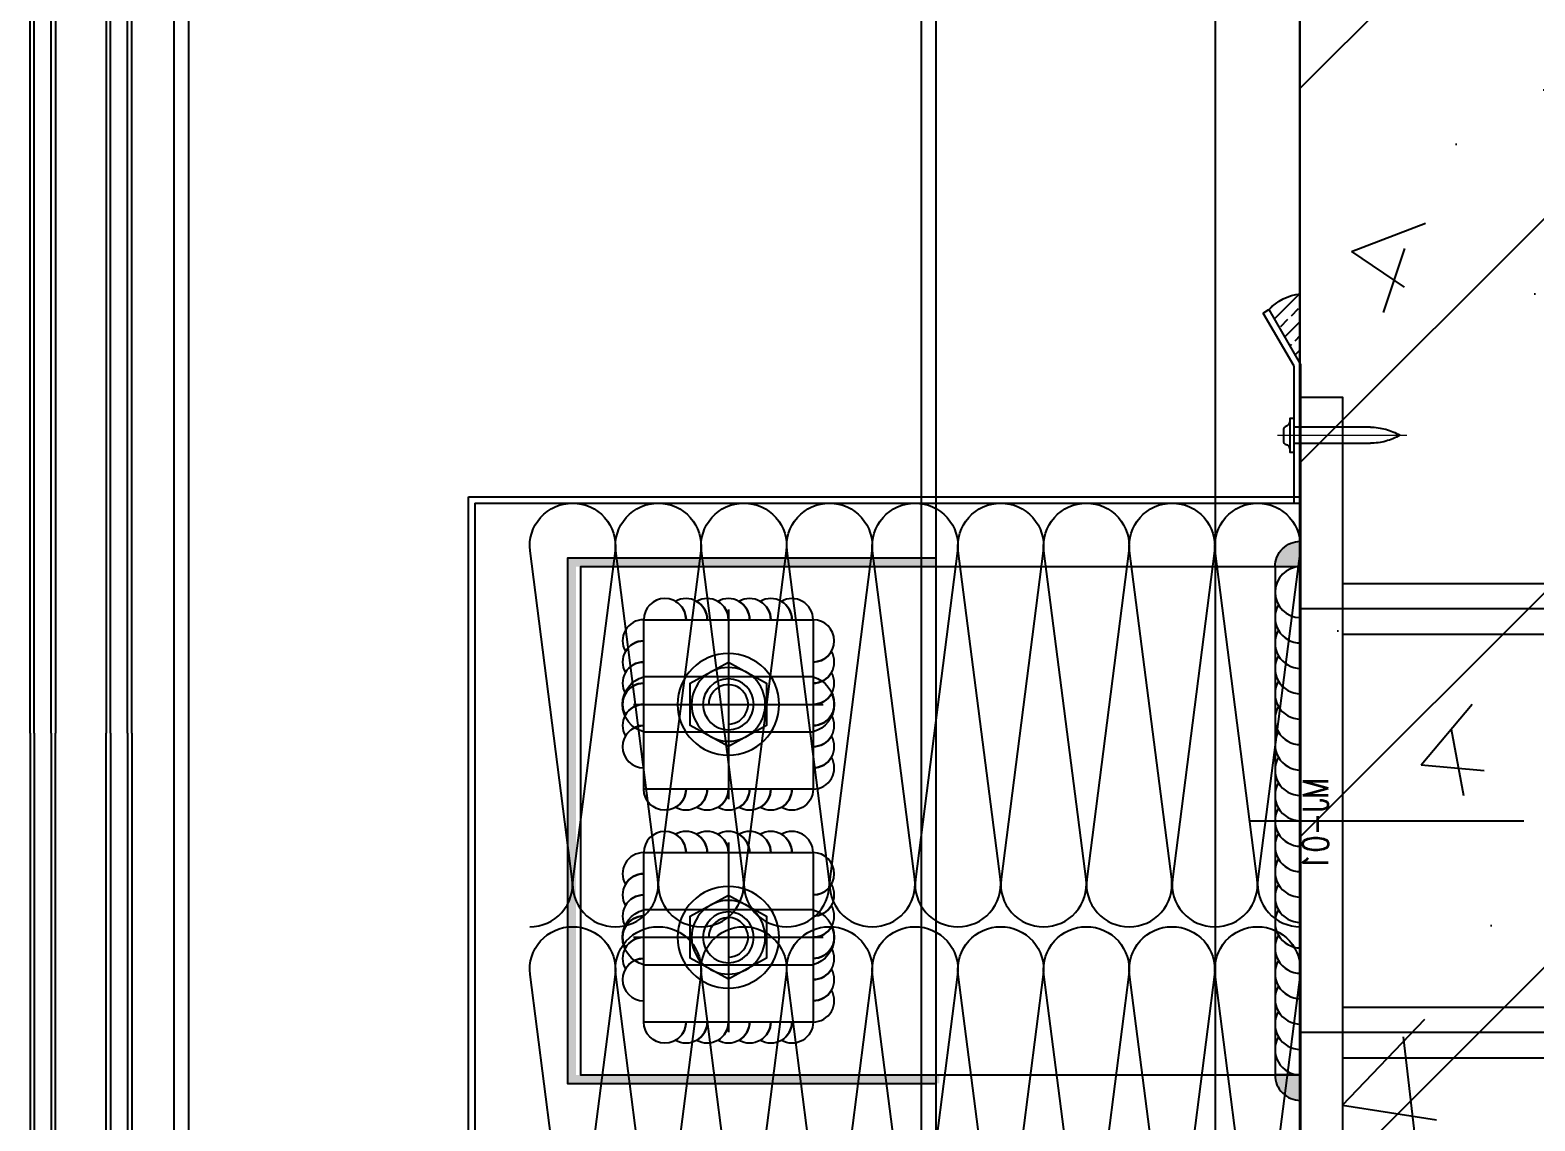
# Model space of a CAD drawing. Extents: x 6843040 to 15500510, y -6507076 to -4940511.
# Drawn here: x 7663922.2 to 7664277.5, y -6159490.4 to -6159232.9 of the extents above; entities that cross this region are included whole.
import ezdxf
from ezdxf.enums import TextEntityAlignment as Align

# ---------------------------------------------------------------- set-up
doc = ezdxf.new("R2010")
doc.units = 0
doc.header["$LTSCALE"] = 1000
doc.header["$MEASUREMENT"] = 0
for name, pattern in [('ACAD_ISO04W100', [30.5, 24, -3, 0.5, -3]), ('CENTER', [50.8, 31.75, -6.35, 6.35, -6.35]), ('DOTE', [2.42, 2, -0.2, 0.02, -0.2]), ('HIDDEN', [0.375, 0.25, -0.125])]:
    doc.linetypes.add(name, pattern=pattern)
for name, color, linetype in [('1', 1, 'Continuous'), ('DOTE', 8, 'DOTE'), ('E_LINE_1', 1, 'Continuous'), ('GC', 3, 'Continuous'), ('LT-dim 1', 3, 'Continuous'), ('LT-dim 2', 253, 'Continuous'), ('LT-dim 4', 253, 'Continuous'), ('LT-dim 5', 3, 'Continuous'), ('LT-dim 50', 253, 'Continuous'), ('LT-Fill-玻璃1', 14, 'Continuous'), ('LT-中线', 6, 'Continuous'), ('LT-文字标注', 7, 'Continuous'), ('LT-焊缝', 1, 'Continuous'), ('LT-玻璃', 4, 'Continuous'), ('LT-铝板', 31, 'Continuous'), ('PUB_HATCH', 8, 'Continuous'), ('Q02中线', 3, 'Continuous'), ('Q03轴线', 1, 'ACAD_ISO04W100'), ('Q08虚线', 75, 'HIDDEN'), ('Q09辅材', 31, 'Continuous'), ('WELDING', 1, 'Continuous'), ('实体', 7, 'Continuous'), ('批荡层', 213, 'Continuous'), ('紧固件', 40, 'Continuous'), ('钢立柱规格布置', 2, 'Continuous')]:
    doc.layers.add(name, color=color, linetype=linetype)
doc.styles.add('LT-文字标注', font='romans.shx', dxfattribs={"width": 0.8, "bigfont": 'gbhzfs.shx'})

# ---------------------------------------------------------------- blocks, each defined once
blk = doc.blocks.new('LT-BLK-20220127160324', base_point=(-28533.23, -2765.2))
at = {"color": 1, "linetype": 'ACAD_ISO04W100', "ltscale": 0.4}
for p, q in [((-28777.8, -2715.17), (-28533.23, -2715.17)), ((-28521.34, -2765.2), (-28586.02, -2765.2)), ((-28777.8, -2815.2), (-28533.23, -2815.2))]:
    blk.add_line(p, q, dxfattribs=at)
at = {"layer": 'GC', "color": 3}
blk.add_lwpolyline([(-28543.23, -2865.2), (-28543.23, -2665.2), (-28533.23, -2665.2), (-28533.23, -2865.2)], close=True, dxfattribs=at)
for points in [[(-28543.23, -2709.17), (-28768.23, -2709.17)], [(-28768.23, -2709.17), (-28768.23, -2733.17), (-28708.23, -2733.17), (-28708.23, -2721.17)], [(-28543.23, -2809.2), (-28768.23, -2809.2)], [(-28768.23, -2809.2), (-28768.23, -2833.2), (-28708.23, -2833.2), (-28708.23, -2821.2)]]:
    blk.add_lwpolyline(points, dxfattribs=at)
at = {"layer": 'GC', "ltscale": 3}
for points in [[(-28768.23, -2721.17), (-28543.23, -2721.17)], [(-28768.23, -2821.2), (-28543.23, -2821.2)]]:
    blk.add_lwpolyline(points, dxfattribs=at)
at = {"layer": 'LT-文字标注', "style": 'LT-文字标注', "width": 0.8}
blk.add_text('MJ-01', height=6, rotation=270, dxfattribs=at).set_placement((-28541.6, -2776.85), align=Align.BOTTOM_RIGHT)
blk = doc.blocks.new('LT-BLK-20230912092320', base_point=(26757.04, -59640.52))
at = {"layer": 'GC', "elevation": 0}
blk.add_lwpolyline([(26737.04, -59620.52), (26737.04, -59660.52), (26777.04, -59660.52), (26777.04, -59620.52)], close=True, dxfattribs=at)
at = {"layer": 'LT-焊缝', "elevation": 0}
for points in [[(26737.04, -59620.52, -0.57735), (26744.54, -59616.19, 0.267949), (26742.04, -59620.52, -0.57735), (26749.54, -59616.19, 0.267949), (26747.04, -59620.52, -0.57735), (26754.54, -59616.19, 0.267949), (26752.04, -59620.52, -0.57735), (26759.54, -59616.19, 0.267949), (26757.04, -59620.52, -0.57735), (26764.54, -59616.19, 0.267949), (26762.04, -59620.52, -1), (26772.04, -59620.52, -1)], [(26737.04, -59660.52, -0.57735), (26732.71, -59653.02, 0.267949), (26737.04, -59655.52, -0.57735), (26732.71, -59648.02, 0.267949), (26737.04, -59650.52, -0.57735), (26732.71, -59643.02, 0.267949), (26737.04, -59645.52, -0.57735), (26732.71, -59638.02, 0.267949), (26737.04, -59640.52, -0.57735), (26732.71, -59633.02, 0.267949), (26737.04, -59635.52, -0.57735), (26732.71, -59628.02, 0.267949), (26737.04, -59630.52, -1), (26737.04, -59620.52, -1)], [(26777.04, -59660.52, 0.57735), (26781.37, -59653.02, -0.267949), (26777.04, -59655.52, 0.57735), (26781.37, -59648.02, -0.267949), (26777.04, -59650.52, 0.57735), (26781.37, -59643.02, -0.267949), (26777.04, -59645.52, 0.57735), (26781.37, -59638.02, -0.267949), (26777.04, -59640.52, 0.57735), (26781.37, -59633.02, -0.267949), (26777.04, -59635.52, 0.57735), (26781.37, -59628.02, -0.267949), (26777.04, -59630.52, 1), (26777.04, -59620.52, 1)], [(26777.04, -59660.52, -0.57735), (26769.54, -59664.85, 0.267949), (26772.04, -59660.52, -0.57735), (26764.54, -59664.85, 0.267949), (26767.04, -59660.52, -0.57735), (26759.54, -59664.85, 0.267949), (26762.04, -59660.52, -0.57735), (26754.54, -59664.85, 0.267949), (26757.04, -59660.52, -0.57735), (26749.54, -59664.85, 0.267949), (26752.04, -59660.52, -0.57735), (26744.54, -59664.85, 0.267949), (26747.04, -59660.52, -1), (26737.04, -59660.52, -1)]]:
    blk.add_lwpolyline(points, format="xyb", dxfattribs=at)
at = {"layer": 'Q02中线'}
for centre, start, end in [((26757.04, -59622.24), 14.85, 165.15), ((26757.04, -59658.79), 194.85, 345.15)]:
    blk.add_arc(centre, 6.72, start, end, dxfattribs=at)
at = {"layer": 'Q03轴线', "ltscale": 0.2, "elevation": 0}
for points in [[(26757.04, -59618.12), (26757.04, -59662.91)], [(26734.64, -59640.52), (26779.43, -59640.52)]]:
    blk.add_lwpolyline(points, dxfattribs=at)
at = {"layer": 'Q08虚线', "ltscale": 20}
for p, q in [((26750.54, -59660.52), (26750.54, -59620.52)), ((26763.54, -59620.52), (26763.54, -59660.52))]:
    blk.add_line(p, q, dxfattribs=at)
at = {"layer": 'Q09辅材', "elevation": 0}
for points in [[(26757.04, -59628.52, -1), (26757.04, -59652.52, -1), (26757.04, -59628.52, -1)], [(26757.04, -59631.82, -1), (26757.04, -59649.22, -1), (26757.04, -59631.82, -1)], [(26757.04, -59634.52, -1), (26757.04, -59646.52, -1), (26757.04, -59634.52, -1)], [(26761.69, -59640.52, -2.414214), (26757.04, -59635.87, -2.414214)]]:
    blk.add_lwpolyline(points, format="xyb", dxfattribs=at)
blk.add_lwpolyline([(26766.96, -59640.52), (26762, -59631.52), (26752.07, -59631.52), (26747.11, -59640.52), (26752.07, -59649.52), (26762, -59649.52), (26766.96, -59640.52)], dxfattribs=at)
blk = doc.blocks.new('LT-BLK-20240910174306', base_point=(-5314322.42, -274178.33))
at = {"layer": 'LT-Fill-玻璃1'}
h = blk.add_hatch(dxfattribs=at)
h.set_pattern_fill('DOTS', color=8, scale=0.5)
h.set_pattern_definition([(0, (-5830511.4218, -915288.585), (0.396875, 0.79375), [0, -0.79375])])
h.paths.add_polyline_path([(-5314418.42, -274118.33), (-5314418.42, -274116.33), (-5314505.51, -274116.33), (-5314505.51, -274240.33), (-5314417.69, -274240.33), (-5314417.69, -274238.33), (-5314503.51, -274238.33), (-5314503.51, -274118.33)])
at = {"layer": 'WELDING'}
h = blk.add_hatch(color=256, dxfattribs=at)
h.dxf.hatch_style = 1
edge = h.paths.add_edge_path()
edge.add_line((-5314332.42, -274112.33), (-5314332.42, -274118.33))
edge.add_line((-5314332.42, -274118.33), (-5314338.42, -274118.33))
edge.add_arc((-5314332.42, -274118.33), 6, 90, 180, ccw=False)
h = blk.add_hatch(color=256, dxfattribs=at)
h.dxf.hatch_style = 1
edge = h.paths.add_edge_path()
edge.add_line((-5314332.42, -274244.33), (-5314332.42, -274238.33))
edge.add_line((-5314332.42, -274238.33), (-5314338.42, -274238.33))
edge.add_arc((-5314332.42, -274238.33), 6, 180, 270)
at = {"layer": 'GC'}
blk.add_line((-5314338.42, -274118.33), (-5314338.42, -274238.33), dxfattribs=at)
at = {"layer": 'GC', "elevation": 0}
blk.add_lwpolyline([(-5314332.42, -274238.33), (-5314332.42, -274118.33), (-5314502.42, -274118.33), (-5314502.42, -274238.33)], close=True, dxfattribs=at)
at = {"layer": 'LT-dim 2', "color": 8, "elevation": 0}
blk.add_lwpolyline([(-5314418.42, -274116.33), (-5314505.51, -274116.33), (-5314505.51, -274240.33), (-5314418.42, -274240.33)], dxfattribs=at)
at = {"layer": 'LT-dim 5', "color": 1}
for centre, start in [((-5314332.42, -274124.33), 90), ((-5314332.42, -274130.33), 150), ((-5314332.42, -274136.33), 150), ((-5314332.42, -274142.33), 150), ((-5314332.42, -274148.33), 150), ((-5314332.42, -274154.33), 150), ((-5314332.42, -274160.33), 150), ((-5314332.42, -274166.33), 150), ((-5314332.42, -274172.33), 150), ((-5314332.42, -274178.33), 150), ((-5314332.42, -274184.33), 150), ((-5314332.42, -274190.33), 150), ((-5314332.42, -274196.33), 150), ((-5314332.42, -274202.33), 150), ((-5314332.42, -274208.33), 150), ((-5314332.42, -274214.33), 150), ((-5314332.42, -274220.33), 150), ((-5314332.42, -274226.33), 150), ((-5314332.42, -274232.33), 150)]:
    blk.add_arc(centre, 6, start, 270, dxfattribs=at)
at = {"layer": 'WELDING'}
for points in [[(-5314332.42, -274112.33), (-5314332.42, -274118.33), (-5314338.42, -274118.33, -0.414214)], [(-5314332.42, -274244.33), (-5314332.42, -274238.33), (-5314338.42, -274238.33, 0.414214)]]:
    blk.add_lwpolyline(points, format="xyb", close=True, dxfattribs=at)
at = {"layer": 'LT-dim 4', "xscale": -1, "rotation": 90}
for p in [(-5314467.51, -274150.83, 0), (-5314467.51, -274205.83, 0)]:
    blk.add_blockref('LT-BLK-20230912092320', p, dxfattribs=at)
at = {"layer": 'LT-dim 50', "xscale": -1}
blk.add_blockref('LT-BLK-20220127160324', (-5314332.42, -274178.33), dxfattribs=at)
blk = doc.blocks.new('LT-BLK-20230218091845', base_point=(395239.09, 252820.69))
at = {"layer": 'LT-Fill-玻璃1'}
h = blk.add_hatch(dxfattribs=at)
h.set_pattern_fill('ANSI33', color=8, scale=0.75, style=0)
h.set_pattern_definition([(45, (0, 0), (-3.367596045, 3.367596045), []), (45, (3.3676, 0), (-3.367596045, 3.367596045), [2.38125, -1.190625])])
edge = h.paths.add_edge_path()
edge.add_line((395239.09, 252820.69), (395252.08, 252813.19))
edge.add_arc((395244.39, 252821.78), 11.52, 311.8286, 333.2105)
edge.add_arc((395244.39, 252821.78), 11.52, 333.2105, 354.5925)
edge.add_line((395255.86, 252820.69), (395239.09, 252820.69))
at = {"layer": 'LT-dim 5'}
blk.add_arc((395244.39, 252821.78), 11.52, 311.8286, 354.5925, dxfattribs=at)
blk = doc.blocks.new('LT-BLK-20240528163730', base_point=(-326528.04, 67956.23))
at = {"layer": 'LT-中线'}
for p, q in [((-326529.33, 67957.09), (-326536.83, 67944.1)), ((-326535.33, 67943.67), (-326528.04, 67956.23)), ((-326528.04, 67956.23), (-326529.33, 67957.09)), ((-326536.83, 67944.1), (-326536.83, 67911.34)), ((-326535.33, 67911.34), (-326535.33, 67943.67))]:
    blk.add_line(p, q, dxfattribs=at)
at = {"layer": 'LT-Fill-玻璃1', "rotation": 90.00000000172149}
blk.add_blockref('LT-BLK-20230218091845', (-326536.83, 67944.01), dxfattribs=at)
blk = doc.blocks.new('sd425')
at = {"layer": '实体', "color": 1, "linetype": 'CENTER', "lineweight": 18}
blk.add_line((-0.05, 3.92), (-0.05, -26.62), dxfattribs=at)
at = {"layer": '紧固件', "color": 40}
blk.add_lwpolyline([(4, 0), (-4, 0), (-4, 0.98), (4, 0.98)], close=True, dxfattribs=at)
blk.add_lwpolyline([(-3.5, 0.98, 0.342434), (-2.05, 2.11, -0.350221), (-1.56, 2.48), (1.57, 2.48, -0.341999), (2.05, 2.1, 0.348555), (3.5, 0.98)], format="xyb", dxfattribs=at)
at = {"layer": '紧固件', "color": 40, "linetype": 'HIDDEN', "ltscale": 2}
blk.add_lwpolyline([(1.87, 0), (1.87, -18, -0.131642), (-0.04, -24.99, -0.131531), (-1.93, -18), (-1.93, 0)], format="xyb", dxfattribs=at)
blk = doc.blocks.new('LT-BLK-20240528163734', base_point=(-326528.04, 67956.23))
at = {"rotation": 270}
blk.add_blockref('sd425', (-326535.33, 67927.36), dxfattribs=at)
at = {"layer": 'LT-dim 50'}
blk.add_blockref('LT-BLK-20240528163730', (-326528.04, 67956.23), dxfattribs=at)
blk = doc.blocks.new('*U254')
at = {"layer": 'LT-玻璃', "color": 8}
for p, q in [((-1546.8, 23), (0, 23)), ((-1546.8, 19), (0, 19)), ((-1546.8, 5), (0, 5)), ((-1546.8, 1), (0, 1))]:
    blk.add_line(p, q, dxfattribs=at)
at = {"layer": 'LT-玻璃', "color": 150}
for points in [[(-1546.8, 24), (-1, 24), (0, 23), (0, 19), (-1, 18), (-1546.8, 18)], [(-1546.8, 0), (-1, 0), (0, 1), (0, 5), (-1, 6), (-1546.8, 6)]]:
    blk.add_lwpolyline(points, dxfattribs=at)
blk = doc.blocks.new('*U252')
at = {"layer": '1'}
h = blk.add_hatch(dxfattribs=at)
h.set_pattern_fill('ANSI37', color=252, scale=0.1, angle=-180, style=0)
h.set_pattern_definition([(225, (1679562.5606, -289717.74506), (0.224506403027, -0.224506403027), []), (315, (1679562.5606, -289717.74506), (0.224506403027, 0.224506403027), [])])
h.paths.add_polyline_path([(-14, 18), (-14, 17), (-10, 17), (-10, 18)])
h.paths.add_polyline_path([(-14, 7), (-14, 6), (-10, 6), (-10, 7)])
h = blk.add_hatch(dxfattribs=at)
h.set_pattern_fill('ANSI37', color=252, scale=0.5, angle=-180, style=0)
h.set_pattern_definition([(225, (1679562.5606, -289717.745), (1.1225320151, -1.1225320151), []), (315, (1679562.5606, -289717.745), (1.1225320151, 1.1225320151), [])])
h.paths.add_polyline_path([(-7, 8.5), (-10, 7), (-10, 6), (-1, 6), (0, 5), (0, 19), (-1, 18), (-10, 18), (-10, 17), (-7, 15.5)])
h = blk.add_hatch(dxfattribs=at)
h.set_pattern_fill('HEX', color=252, scale=0.19, angle=-360, style=0)
h.set_pattern_definition([(360, (1679562.5606, -289717.7451), (1e-15, 1.0448594), [0.60325, -1.2065]), (120, (1679562.5606, -289717.7451), (-0.9048747838, -0.5224297), [0.60325, -1.2065]), (60, (1679563.1639, -289717.7451), (-0.9048747838, 0.5224297), [0.60325, -1.2065])])
edge = h.paths.add_edge_path()
edge.add_line((-10.12, 16.5), (-7.5, 15.3))
edge.add_line((-10.12, 16.5), (-13.5, 16.5))
edge.add_line((-13.5, 16.5), (-13.5, 7.5))
edge.add_line((-13.5, 7.5), (-10.12, 7.5))
edge.add_line((-10.12, 7.5), (-7.5, 8.81))
edge.add_line((-7.5, 8.81), (-7.5, 15.3))
at = {"color": 253}
for points in [[(-14, 18), (-14, 17), (-10, 17), (-10, 18)], [(-7, 8.5), (-10, 7), (-14, 7), (-14, 17), (-10, 17), (-7, 15.5)], [(-7.5, 15.19), (-7.5, 8.81), (-10.12, 7.5), (-13.5, 7.5), (-13.5, 16.5), (-10.12, 16.5)], [(-14, 6), (-14, 7), (-10, 7), (-10, 6)]]:
    blk.add_lwpolyline(points, close=True, dxfattribs=at)
blk.add_lwpolyline([(-10, 6), (-10, 7), (-7, 8.5), (-7, 15.5), (-10, 17), (-10, 18), (-1, 18), (0, 19), (0, 5), (-1, 6), (-10, 6)], dxfattribs=at)
at = {"layer": 'LT-玻璃', "color": 8}
for p, q in [((-138.2, 23), (0, 23)), ((-138.2, 19), (0, 19)), ((-138.2, 5), (0, 5)), ((-138.2, 1), (0, 1))]:
    blk.add_line(p, q, dxfattribs=at)
at = {"layer": 'LT-玻璃', "color": 150}
for points in [[(-138.2, 24), (-1, 24), (0, 23), (0, 19), (-1, 18), (-138.2, 18)], [(-138.2, 0), (-1, 0), (0, 1), (0, 5), (-1, 6), (-138.2, 6)]]:
    blk.add_lwpolyline(points, dxfattribs=at)
blk = doc.blocks.new('LT-BLK-20240910180156', base_point=(-5314482.17, -280328.33, 0))
at = {"layer": 'GC', "color": 8, "linetype": 'HIDDEN', "ltscale": 20}
for p, q in [((-5314594.92, -281849.03), (-5314594.92, -279857.64)), ((-5314421.92, -281849.03), (-5314421.92, -279857.64))]:
    blk.add_line(p, q, dxfattribs=at)
at = {"layer": 'LT-dim 1'}
for points in [[(-5314514.42, -281603.33, 0.451718), (-5314504.39, -281592.07), (-5314514.34, -281514.59, -0.451718), (-5314504.31, -281503.33, -0.451718), (-5314494.28, -281514.59), (-5314504.23, -281592.07, 0.451718), (-5314494.2, -281603.33, 0.451718), (-5314484.16, -281592.07), (-5314494.11, -281514.59, -0.451718), (-5314484.08, -281503.33, -0.451718), (-5314474.05, -281514.59), (-5314484, -281592.07, 0.451718), (-5314473.97, -281603.33, 0.451718), (-5314463.94, -281592.07), (-5314473.89, -281514.59, -0.451718), (-5314463.86, -281503.33, -0.451718), (-5314453.83, -281514.59), (-5314463.78, -281592.07, 0.451718), (-5314453.75, -281603.33, 0.451718), (-5314443.72, -281592.07), (-5314453.67, -281514.59, -0.451718), (-5314443.64, -281503.33, -0.451718), (-5314433.61, -281514.59), (-5314443.56, -281592.07, 0.451718), (-5314433.53, -281603.33, 0.451718), (-5314423.5, -281592.07), (-5314433.45, -281514.59, -0.451718), (-5314423.42, -281503.33, -0.451718), (-5314413.39, -281514.59), (-5314423.34, -281592.07, 0.451718), (-5314413.31, -281603.33, 0.451718), (-5314403.28, -281592.07), (-5314413.23, -281514.59, -0.451718), (-5314403.19, -281503.33, -0.451718), (-5314393.16, -281514.59), (-5314403.11, -281592.07, 0.451718), (-5314393.08, -281603.33, 0.451718), (-5314383.05, -281592.07), (-5314393, -281514.59, -0.451718), (-5314382.97, -281503.33, -0.451718), (-5314372.94, -281514.59), (-5314382.89, -281592.07, 0.451718), (-5314372.86, -281603.33, 0.451718), (-5314362.83, -281592.07), (-5314372.78, -281514.59, -0.451718), (-5314362.75, -281503.33, -0.451718), (-5314352.72, -281514.59), (-5314362.67, -281592.07, 0.451718), (-5314352.64, -281603.33, 0.451718), (-5314342.61, -281592.07), (-5314352.56, -281514.59, -0.451718), (-5314342.53, -281503.33, -0.451718), (-5314332.5, -281514.59), (-5314342.45, -281592.07, 0.451718), (-5314332.42, -281603.33)], [(-5314504.39, -281692.07), (-5314514.34, -281614.59, -0.451718), (-5314504.31, -281603.33, -0.451718), (-5314494.28, -281614.59), (-5314504.23, -281692.07, 0.451718)], [(-5314484.16, -281692.07), (-5314494.11, -281614.59, -0.451718), (-5314484.08, -281603.33, -0.451718), (-5314474.05, -281614.59), (-5314484, -281692.07, 0.451718)], [(-5314463.94, -281692.07), (-5314473.89, -281614.59, -0.451718), (-5314463.86, -281603.33, -0.451718), (-5314453.83, -281614.59), (-5314463.78, -281692.07, 0.451718)], [(-5314443.72, -281692.07), (-5314453.67, -281614.59, -0.451718), (-5314443.64, -281603.33, -0.451718), (-5314433.61, -281614.59), (-5314443.56, -281692.07, 0.451718)], [(-5314423.5, -281692.07), (-5314433.45, -281614.59, -0.451718), (-5314423.42, -281603.33, -0.451718), (-5314413.39, -281614.59), (-5314423.34, -281692.07, 0.451718)], [(-5314403.28, -281692.07), (-5314413.23, -281614.59, -0.451718), (-5314403.19, -281603.33, -0.451718), (-5314393.16, -281614.59), (-5314403.11, -281692.07, 0.451718)], [(-5314383.05, -281692.07), (-5314393, -281614.59, -0.451718), (-5314382.97, -281603.33, -0.451718), (-5314372.94, -281614.59), (-5314382.89, -281692.07, 0.451718)], [(-5314362.83, -281692.07), (-5314372.78, -281614.59, -0.451718), (-5314362.75, -281603.33, -0.451718), (-5314352.72, -281614.59), (-5314362.67, -281692.07, 0.451718)], [(-5314342.61, -281692.07), (-5314352.56, -281614.59, -0.451718), (-5314342.53, -281603.33, -0.451718), (-5314332.5, -281614.59), (-5314342.45, -281692.07, 0.451718)]]:
    blk.add_lwpolyline(points, format="xyb", dxfattribs=at)
at = {"layer": 'LT-中线'}
for p, q in [((-5314528.89, -281501.83), (-5314332.42, -281501.83)), ((-5314527.39, -281503.33), (-5314332.42, -281503.33))]:
    blk.add_line(p, q, dxfattribs=at)
blk.add_lwpolyline([(-5314527.39, -281503.31), (-5314527.39, -281668.33), (-5314545.52, -281668.33), (-5314545.52, -281666.83), (-5314528.89, -281666.83), (-5314528.89, -281501.81)], dxfattribs=at)
at = {"layer": 'LT-铝板'}
for p, q in [((-5314598.42, -281849.03), (-5314598.42, -279857.64)), ((-5314418.42, -281849.03), (-5314418.42, -279857.64))]:
    blk.add_line(p, q, dxfattribs=at)
at = {"layer": 'LT-dim 1', "ltscale": 1000}
blk.add_blockref('LT-BLK-20240910174306', (-5314322.42, -281578.33), dxfattribs=at)
at = {"layer": 'LT-dim 50', "xscale": -1}
blk.add_blockref('LT-BLK-20240528163734', (-5314341.2, -281458.44), dxfattribs=at)
at = {"layer": '钢立柱规格布置', "xscale": -1, "rotation": 270}
blk.add_blockref('*U254', (-5314632.42, -280010.83), dxfattribs=at)
at = {"layer": '钢立柱规格布置', "rotation": 270}
blk.add_blockref('*U252', (-5314632.42, -281695.84), dxfattribs=at)

msp = doc.modelspace()

# ---------------------------------------------------------------- hatches: boundary and pattern name
at = {"layer": 'PUB_HATCH'}
h = msp.add_hatch(dxfattribs=at)
h.set_pattern_fill('钢筋混凝土', color=256, scale=25, style=0)
h.set_pattern_definition([(45, (16094.375, 12939.296), (-44.19417382, 44.19417382), []), (50, (16094.38, 12939.3), (179.3150457, -15.6880337), [18.75, -206.25]), (355, (16094.38, 12939.3), (-34.6878334, 188.0480334), [15, -165]), (100.4514, (16109.32, 12937.99), (144.6273454, 172.3598855), [15.9350475, -175.285528]), (46.1842, (16094.38, 12989.3), (266.810262, -41.3797536), [28.125, -309.375]), (96.6356, (16116.6, 12985.85), (233.6656764, 243.529468), [23.902572, -262.92825]), (351.1842, (16094.38, 12989.3), (233.665486, 243.52965), [22.5, -247.5]), (21, (16119.38, 12976.8), (149.226763, -100.6547227), [18.75, -206.25]), (326, (16119.38, 12976.8), (60.828833, 181.2875113), [15, -165]), (71.4514, (16131.81, 12968.4), (210.055657, 80.6326242), [15.9350475, -175.285528]), (37.5, (16094.375, 12939.296), (3.03996383, 83.22346346), [0, -163, 0, -167.5, 0, -165.625]), (7.5, (16094.375, 12939.3), (65.7673844, 98.602928), [0, -95.5, 0, -159.25, 0, -63.125]), (327.5, (16038.625, 12939.296), (133.45560904, -5.63871793), [0, -62.5, 0, -195, 0, -258.75]), (317.5, (16013.63, 12939.3), (145.7965423, 25.0262456), [0, -81.25, 0, -129.5, 0, -183.75])])
h.paths.add_polyline_path([(7664222.07, -6157844.59), (7664222.07, -6159544.59), (7664722.07, -6159544.59), (7664722.07, -6158174.59), (7665106.05, -6158174.59), (7665106.05, -6158044.59), (7664422.07, -6158044.59), (7664422.07, -6157844.59)])

# ---------------------------------------------------------------- linework, layer by layer
at = {"layer": 'DOTE', "ltscale": 0.25}
msp.add_line((7664222.07, -6181287.38), (7664222.07, -6150444.59), dxfattribs=at)
at = {"layer": 'E_LINE_1'}
msp.add_lwpolyline([(7664222.07, -6157844.59), (7664222.07, -6159544.59), (7664722.07, -6159544.59), (7664722.07, -6158174.59), (7665106.05, -6158174.59), (7665106.05, -6158044.59), (7664422.07, -6158044.59), (7664422.07, -6157844.59), (7664222.07, -6157844.59)], dxfattribs=at)
at = {"layer": '批荡层'}
msp.add_lwpolyline([(7665106.05, -6158024.59), (7664442.07, -6158024.59), (7664442.07, -6157824.59), (7664202.07, -6157824.59), (7664202.07, -6159564.59), (7664742.07, -6159564.59), (7664742.07, -6158194.59), (7665106.05, -6158194.59)], dxfattribs=at)

# ---------------------------------------------------------------- block references
at = {"layer": 'LT-dim 1', "ltscale": 1000}
msp.add_blockref('LT-BLK-20240910180156', (7664072.43, -6158169.59, 0), dxfattribs=at)

doc.saveas('drawing.dxf')
